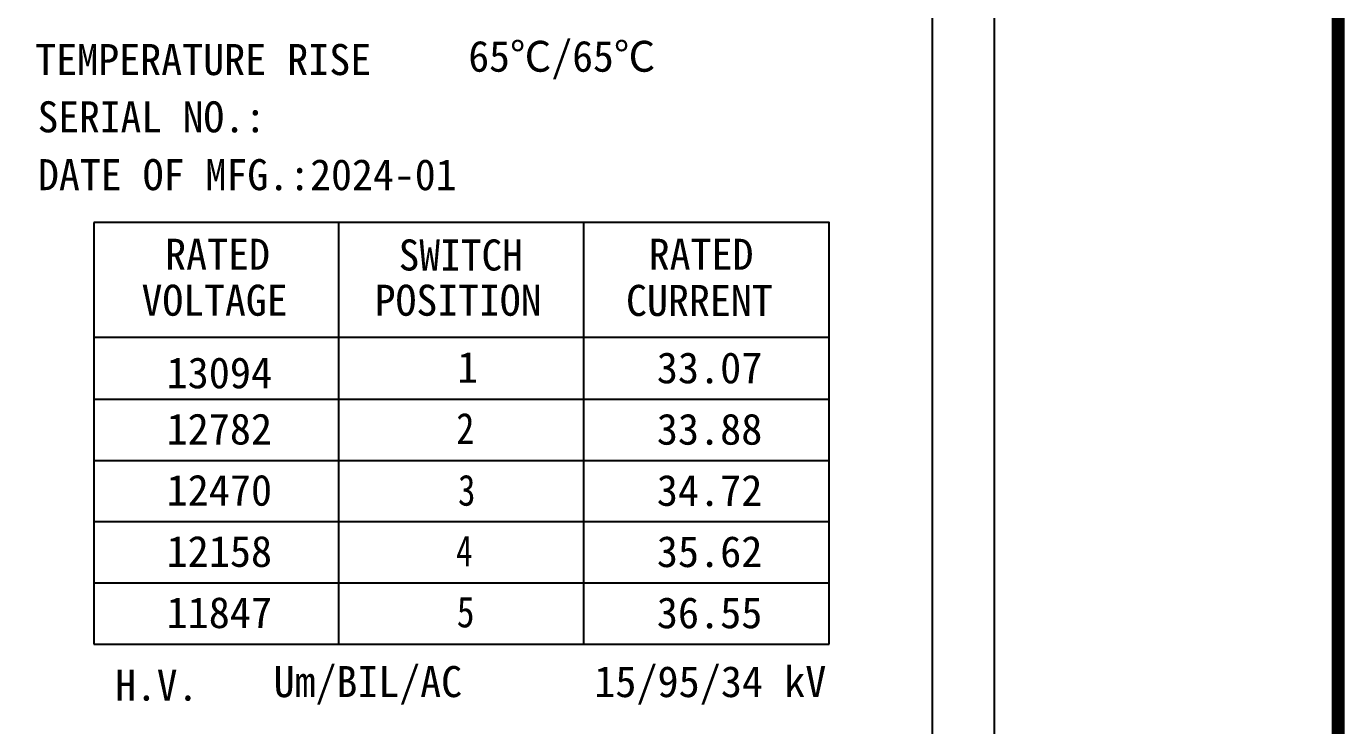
# Model space of a CAD drawing. Header units: millimetres. Extents: x 226184 to 235717, y -181921 to -175474.
# Drawn here: x 235609.1 to 235716.8, y -181504.1 to -181447 of the extents above; entities that cross this region are included whole.
import ezdxf

# ---------------------------------------------------------------- set-up
doc = ezdxf.new("R2010")
doc.units = ezdxf.units.MM
doc.header["$LTSCALE"] = 13
for name, color, linetype in [('1', 4, 'Continuous'), ('2', 3, 'Continuous'), ('PDF_Geometry', 7, 'Continuous')]:
    doc.layers.add(name, color=color, linetype=linetype)
doc.styles.add('PDF FangSong', font='simfang.ttf')

msp = doc.modelspace()

# ---------------------------------------------------------------- linework, layer by layer
at = {"layer": '1', "color": 0, "linetype": 'Continuous'}
msp.add_line((235716.275, -181333.654), (235716.275, -181682.674), dxfattribs=at)
at = {"layer": '1', "const_width": 1.05}
msp.add_lwpolyline([(235498.925, -181333.654), (235716.275, -181333.654), (235716.275, -181682.674), (235498.925, -181682.674), (235498.925, -181333.654), (235716.275, -181333.654)], dxfattribs=at)
at = {"layer": '2', "linetype": 'Continuous'}
for points in [[(235614.649, -181463), (235614.649, -181497.43)], [(235674.691, -181497.43), (235674.691, -181463), (235614.649, -181463)], [(235634.644, -181463), (235634.644, -181497.43)], [(235654.639, -181463), (235654.639, -181497.43)], [(235614.649, -181472.38), (235674.691, -181472.38)], [(235614.649, -181477.435), (235674.691, -181477.435)], [(235614.649, -181482.434), (235674.691, -181482.434)], [(235614.649, -181487.433), (235674.691, -181487.433)], [(235614.649, -181492.431), (235674.691, -181492.431)], [(235614.649, -181497.43), (235674.691, -181497.43)]]:
    msp.add_lwpolyline(points, dxfattribs=at)
at = {"layer": 'PDF_Geometry', "lineweight": 25}
for points in [[(235538.15, -181400.093), (235688.171, -181400.093), (235688.171, -181575.109), (235538.15, -181575.109), (235538.15, -181400.093)], [(235683.116, -181412.057), (235683.116, -181563.089)]]:
    msp.add_lwpolyline(points, dxfattribs=at)

# ---------------------------------------------------------------- texts
at = {"layer": '2', "linetype": 'Continuous', "attachment_point": 7, "style": 'PDF FangSong'}
for s, insert, char_height in [('{\\W0.9951;TEMPERATURE RISE}', (235609.86, -181451.013), 2.53409), ('\\W0.984330;65℃/65℃', (235645.236, -181451.317), 2.53409), ('\\W0.981992;SERIAL NO.:', (235610.063, -181455.69), 2.53409), ('{\\W0.9917;DATE OF MFG.:2024-01}', (235610.092, -181460.411), 2.53409), ('\\W0.993144;RATED', (235620.475, -181466.869), 2.53409), ('\\W0.980891;SWITCH', (235639.545, -181466.97), 2.53409), ('\\W0.993144;RATED', (235659.963, -181466.869), 2.53409), ('\\W0.988174;VOLTAGE', (235618.549, -181470.663), 2.53409), ('\\W0.987833;POSITION', (235637.591, -181470.663), 2.53409), ('\\W0.993883;CURRENT', (235658.109, -181470.677), 2.53409), ('{\\fSimSun|b0|i0|c134|p2;\\H0.8333x;13094}', (235620.59, -181476.588), 3.04091), ('\\W0.985653;1', (235644.338, -181476.093), 2.53409), ('{\\fSimSun|b0|i0|c134|p2;\\H0.8333x;33.07}', (235660.629, -181476.18), 3.04091), ('{\\fSimSun|b0|i0|c134|p2;\\H0.8333x;12782}', (235620.59, -181481.176), 3.04091), ('\\W0.858812;2', (235644.252, -181481.089), 2.53409), ('{\\fSimSun|b0|i0|c134|p2;\\H0.8333x;33.88}', (235660.629, -181481.19), 3.04091), ('{\\fSimSun|b0|i0|c134|p2;\\H0.8333x;12470}', (235620.59, -181486.171), 3.04091), ('\\W0.824342;3', (235644.396, -181486.171), 2.53409), ('{\\fSimSun|b0|i0|c134|p2;\\H0.8333x;\\C1;34.72}', (235660.629, -181486.186), 3.04091), ('{\\fSimSun|b0|i0|c134|p2;\\H0.8333x;12158}', (235620.59, -181491.167), 3.04091), ('\\W0.781747;4', (235644.237, -181491.08), 2.53409), ('{\\fSimSun|b0|i0|c134|p2;\\H0.8333x;35.62}', (235660.629, -181491.182), 3.04091), ('{\\fSimSun|b0|i0|c134|p2;\\H0.8333x;11847}', (235620.59, -181496.163), 3.04091), ('\\W0.834647;5', (235644.295, -181496.105), 2.53409), ('{\\fSimSun|b0|i0|c134|p2;\\H0.8333x;36.55}', (235660.629, -181496.177), 3.04091), ('\\W0.991650;Um/BIL/AC', (235629.337, -181502.375), 2.53409), ('\\W0.999637;15/95/34 kV', (235655.517, -181502.375), 2.53409), ('\\W0.982224;H.V.', (235616.406, -181502.085), 2.53409)]:
    msp.add_mtext(s, dxfattribs=dict(at, insert=insert, char_height=char_height))

doc.saveas('drawing.dxf')
